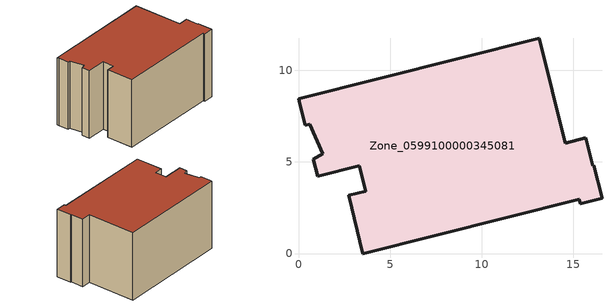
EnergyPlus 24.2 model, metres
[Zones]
Zone_0599100000345081
 floor ground (C_G): 2.73,3.17 3.68,3.41 3.33,4.78 1.05,4.21 0.81,5.16 1.32,5.44 0.61,7.05 0.36,6.99 0.07,8.16 0,8.45 13.14,11.74 14.57,6.03 15.68,6.31 16.06,4.8 16.12,4.82 16.57,3.02 15.39,2.73 15.34,2.95 3.52,0 z0
 wall outside (C_F): 3.68,3.41 2.73,3.17 3.52,0 15.34,2.95 15.39,2.73 16.57,3.02 16.12,4.82 16.06,4.8 15.68,6.31 14.57,6.03 13.14,11.74 0,8.45 0.07,8.16 0.36,6.99 0.61,7.05 1.32,5.44 0.81,5.16 1.05,4.21 3.33,4.78 3.68,3.41 z0:8.34
 roof outside (C_R): 3.52,0 15.34,2.95 15.39,2.73 16.57,3.02 16.12,4.82 16.06,4.8 15.68,6.31 14.57,6.03 13.14,11.74 0,8.45 0.07,8.16 0.36,6.99 0.61,7.05 1.32,5.44 0.81,5.16 1.05,4.21 3.33,4.78 3.68,3.41 2.73,3.17 z8.34
[BUILDING]
Pand.0599100000345081: North Axis=0; Terrain=City; Loads Convergence Tolerance Value=0.04; Temperature Convergence Tolerance Value=0.4; Solar Distribution=FullExterior; Maximum Number of Warmup Days=25; Minimum Number of Warmup Days=1
[Site:Location]
Rotterdam.The.Hague.AP_ZH_NLD Design_Conditions: Latitude=51.96; Longitude=4.45; Time Zone=1; Elevation=-4.5
[SITE:GROUNDTEMPERATURE:BUILDINGSURFACE]
18, 18, 18, 18, 18, 18, 18, 18, 18, 18, 18, 18
[MATERIAL] Thermal Absorptance=0.9; Solar Absorptance=0.7; Visible Absorptance=0.7
Name | Roughness | Thickness | Conductivity | Density | Specific Heat
G.TC.1992-2005 | MediumSmooth | 0.15 | 0.06 | 540 | 1210
F.TC.1992-2005 | Rough | 0.3 | 0.12 | 1920 | 840
R.TC.1992-2005 | MediumRough | 0.2 | 0.08 | 1500 | 1000
[CONSTRUCTION]
C_G: G.TC.1992-2005
C_F: F.TC.1992-2005
C_R: R.TC.1992-2005
[ZONE]
Zone_0599100000345081: Type=1; Multiplier=1; Ceiling Height=Autocalculate; Volume=Autocalculate; Floor Area=autocalculate; Part of Total Floor Area=Yes
[ZONEINFILTRATION:DESIGNFLOWRATE]
Infil_Zone_0599100000345081: Zone or ZoneList or Space or SpaceList=Zone_0599100000345081; Schedule=AlwaysOn; Design Flow Rate Calculation Method=Flow/Area; Flow Rate per Floor Area=0.0015; Constant Term Coefficient=1; Temperature Term Coefficient=0; Velocity Term Coefficient=0; Velocity Squared Term Coefficient=0
[HVACTEMPLATE:ZONE:IDEALLOADSAIRSYSTEM]
Zone_0599100000345081: Maximum Heating Supply Air Temperature=50; Minimum Cooling Supply Air Temperature=13; Maximum Heating Supply Air Humidity Ratio=0.0156; Minimum Cooling Supply Air Humidity Ratio=0.0077; Heating Limit=NoLimit; Cooling Limit=NoLimit; Dehumidification Control Type=ConstantSensibleHeatRatio; Cooling Sensible Heat Ratio=0.7; Dehumidification Setpoint=60; Humidification Control Type=None; Humidification Setpoint=30; Outdoor Air Method=None; Outdoor Air Flow Rate per Person=0.00944; Outdoor Air Flow Rate per Zone Floor Area=0; Outdoor Air Flow Rate per Zone=0; Demand Controlled Ventilation Type=None; Outdoor Air Economizer Type=NoEconomizer; Heat Recovery Type=None; Sensible Heat Recovery Effectiveness=0.7; Latent Heat Recovery Effectiveness=0.65
[ZONECONTROL:THERMOSTAT]
ThermostatControl_Zone_0599100000345081: Zone or ZoneList=Zone_0599100000345081; Control Type Schedule=DualSetpointControlType; Control 1=Thermostat_Zone_0599100000345081; Temperature Difference Between Cutout And Setpoint=0
[THERMOSTATSETPOINT:DUALSETPOINT]
Thermostat_Zone_0599100000345081: Heating Setpoint Temperature Schedule=HeatingSetpoint_Zone_0599100000345081; Cooling Setpoint Temperature Schedule=CoolingSetpoint_Zone_0599100000345081
[SCHEDULE:COMPACT]
HeatingSetpoint_Zone_0599100000345081: Through: 12/31, For: AllDays, Until: 24:00, 21
CoolingSetpoint_Zone_0599100000345081: Through: 12/31, For: AllDays, Until: 24:00, 24
DualSetpointControlType: Through: 12/31, For: AllDays, Until: 24:00, 4
AlwaysOn: Through: 12/31, For: AllDays, Until: 24:00, 1
